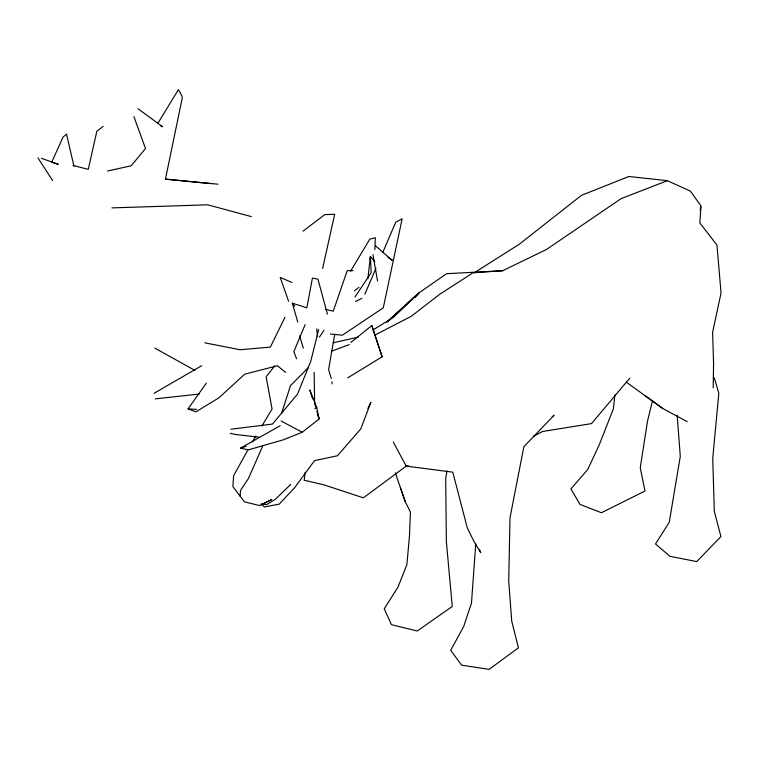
<?xml version="1.0" encoding="UTF-8"?>
<svg xmlns="http://www.w3.org/2000/svg" width="759" height="759" viewBox="0 0 759 759"><rect width="100%" height="100%" fill="white"/><g stroke="black" fill="none" stroke-linecap="round" stroke-linejoin="round"><path stroke-width="1.14" d="M713.194 387.821L713.564 363.172L712.597 332.328L721.05 292.955L716.961 245.072L699.798 222.852L701.003 205.945L690.348 191.088L667.351 180.689L628.869 176.496L581.47 195.338L519.251 244.256L474.214 272.794M370.288 260.033L370.373 256.485L374.842 261.637M374.861 249.664L375.335 237.757L369.794 239.161L350.601 271.181M475.77 543.805L471.453 603.206L463.664 626.583L450.666 650.302L461.624 665.178L489.1 669.353L518.425 647.816L511.699 621.014L508.72 580.758L510.001 517.742L523.871 446.7L554.07 415.296L552.201 416.691M261.779 504.346L271.656 499.583L259.692 505.56L244.607 501.898L240.072 496.13L240.537 490.371L248.373 478.606L262.614 446.283M614.894 394.917L613.357 408.902L599.24 444.869L587.684 469.584L570.882 488.948L580.066 504.45L601.413 512.733L644.979 491.045L640.254 467.753L647.55 420.884L652.617 400.41M367.897 278.657L370.373 256.485L371.189 272.633L355.013 297.006M305.203 472.335L304.188 480.219L324.207 484.906L363.352 497.838L406.207 466.111L408.551 466.073M334.71 334.273L328.619 369.567L331.237 378.466M700.159 210.49L700.785 207.084M447.06 470.903L445.694 477.819L446.358 541.622L452.26 606.45L417.232 631.004L391.464 624.676L384.244 608.813L398.105 586.878L406.9 564.544L409.49 535.655L410.42 512.088L405.202 501.557L400.363 487.525M210.917 183.612L165.434 179.143L182.084 98.86L182.141 96.355L178.403 89.647L157.682 123.584M322.622 268.496L334.681 214.285L324.748 214.626L303.04 231.134M318.695 329.529L310.706 361.474L297.462 394.206L272.453 424.082L230.983 429.205M281.456 413.579L290.536 385.581L308.42 367.517M305.118 324.615L293.828 351.721L296.589 358.751M364.813 294.255L375.895 268.449M382.821 252.32L395.752 222.216L402.147 218.82L383.304 307.831L342.347 335.212L330.431 334.045M367.878 408.579L370.866 402.298L360.829 428.835L337.432 455.77L314.53 460.628L294.938 487.316L279.227 504.118L264.407 506.965L261.143 503.995M285.004 317.253L270.356 347.091L240.157 349.757L204.778 342.821M247.776 450.153L233.639 475.646L232.871 486.585L240.072 496.13M252.301 442.004L255.897 435.998M261.893 425.998L272.073 408.987L266.124 376.758L274.692 365.914M319.425 337.129L323.951 330.222M285.64 372.432L277.443 365.734L244.664 374.215L218.99 397.773L195.936 411.843L188.033 408.902L206.372 383.096M415.088 297.471L418.854 292.974L446.596 273.686L502.667 270.726L546.48 249.483L621.118 198.621L667.351 180.689M629.856 378.067L591.517 423.617L542.713 431.454L533.245 436.321M290.792 484.337L275.47 499.204L266.798 504.517L261.4 504.365M354.425 290.782L358.998 287.329M418.854 292.974L386.891 322.082L418.854 292.974L393.067 317.651L372.992 329.928M350.876 342.442L371.815 325.545L382.128 356.787L347.679 377.887M280.194 425.714L240.575 448.114L248.259 449.916L282.898 439.945L302.243 432.269L319.093 418.987L316.731 407.46L309.786 389.946L312.651 398.883M103.177 126.336L96.848 131.212L88.281 169.333L72.949 165.453M314.833 408.703L316.731 407.46M154.077 393.304L201.714 365.696M355.563 301.399L361.91 298.344M331.645 351.123L349.282 344.605M374.652 335.231L411.198 316.332L439.727 294.264L473.056 272.766L502.667 270.726M240.575 448.114L245.973 446.358M333.239 342.755L358.381 337.1M107.588 171.003L131.165 165.785L145.519 148.565L133.916 116.668M155.272 398.864L199.247 394.035M111.934 207.89L207.71 204.816L251.39 216.609M353.049 270.602L347.205 270.659L333.258 311.199L325.668 309.33M188.033 408.902L196.666 409.386M165.434 179.143L218.004 184.2M259.55 437.25L235.034 434.423L230.3 433.294M297.775 322.082L292.319 303.154L306.854 307.831L312.423 278.079L317.974 279.246L327.442 314.15M41.375 158.27L58.272 164.314L51.678 162.322L63.016 137.142L66.507 134.068L73.946 166.164M160.813 126.032L162.673 126.762L137.929 108.698M291.93 282.481L280.185 277.377L288.6 301.295M281.172 421.036L302.243 432.269M645.435 395.97L662.598 408.38L687.123 421.634M154.855 348.106L194.911 370.392M387.83 257.282L392.318 260.403L375.544 245.878M626.46 382.261L662.598 408.38M292.319 303.154L294.805 306.219M37.95 157.919L52.589 180.519M393.276 442.042L406.207 466.111L452.8 472.164L467.278 527.837L473.834 541.176L480.703 552.656L479.527 549.582M395.306 472.866L405.202 501.557M371.815 325.545L382.128 356.787M317.66 414.518L319.093 418.987L316.873 411.293M299.53 335.829L303.334 348.153M714.304 377.878L718.811 393.238L712.739 458.436L714.304 511.3L720.936 536.575L696.705 561.594L669.865 556.29L655.51 543.966L669.229 522.325L680.292 456.368L677.161 415.277M315.592 406.89L314.643 403.589L314.122 372.356M372.954 254.673L377.555 281.02M316.759 328.751L317.518 336.844M331.949 381.758L332.062 383.902"/></g></svg>
